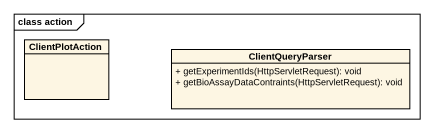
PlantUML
@startuml
mainframe class action
hide circle
hide empty members
skinparam classAttributeIconSize 0
class ClientPlotAction
class ClientQueryParser {
  + getExperimentIds(HttpServletRequest): void
  + getBioAssayDataContraints(HttpServletRequest): void
}
@enduml
